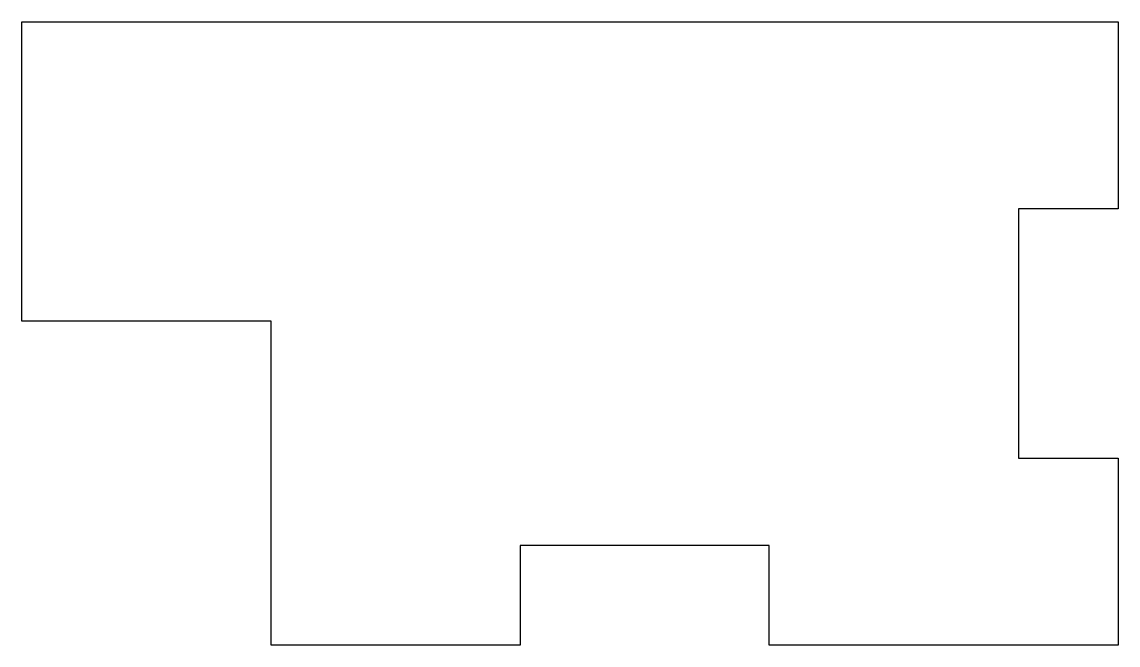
# Model space of a CAD drawing. Header units: millimetres. Extents: x 0 to 44, y -5.5 to 19.5.
import ezdxf

# ---------------------------------------------------------------- set-up
doc = ezdxf.new("R2010")
doc.units = ezdxf.units.MM

msp = doc.modelspace()

# ---------------------------------------------------------------- linework, layer by layer
msp.add_lwpolyline([(20, -1.5), (20, -5.5), (10, -5.5), (10, 7.5), (0, 7.5), (0, 19.5), (44, 19.5), (44, 12), (40, 12), (40, 2), (44, 2), (44, -5.5), (30, -5.5), (30, -1.5)], close=True)

doc.saveas('drawing.dxf')
